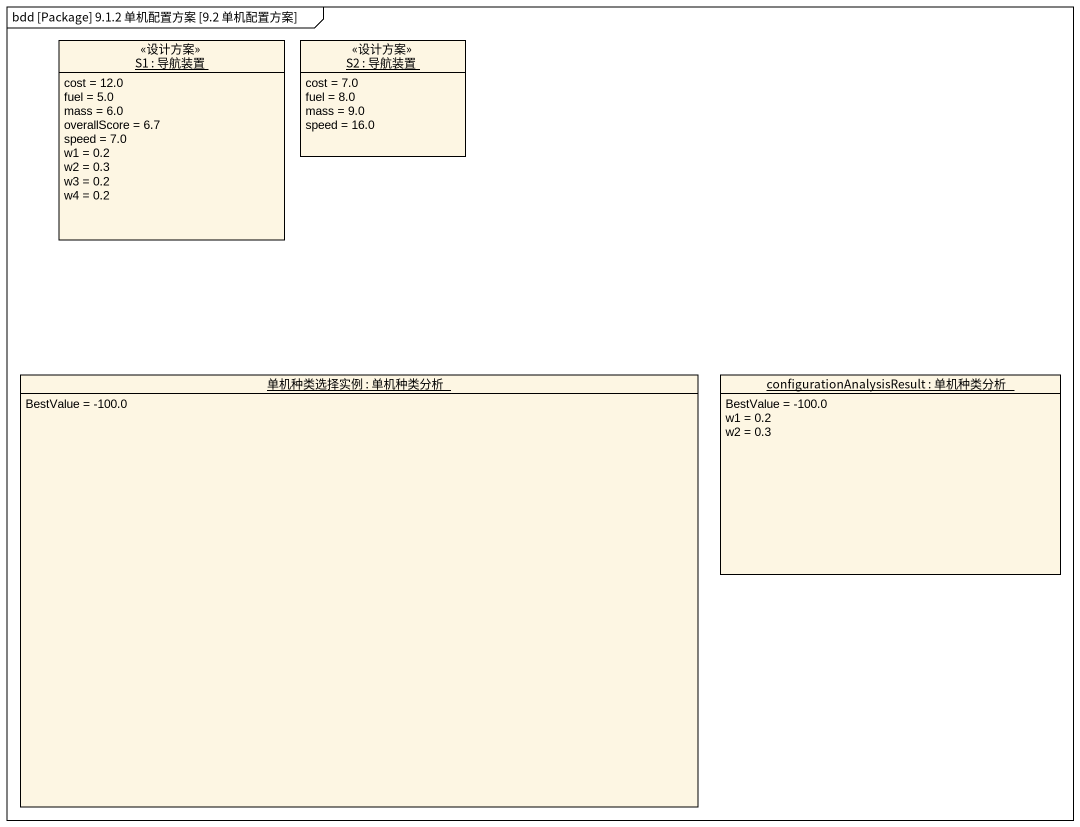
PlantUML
@startuml
mainframe bdd [Package] 9.1.2 单机配置方案 [9.2 单机配置方案]
hide circle
hide empty members
object "S1 : 导航装置" as S1 <<设计方案>> {
  cost = 12.0
  fuel = 5.0
  mass = 6.0
  overallScore = 6.7
  speed = 7.0
  w1 = 0.2
  w2 = 0.3
  w3 = 0.2
  w4 = 0.2
}
object "S2 : 导航装置" as S2 <<设计方案>> {
  cost = 7.0
  fuel = 8.0
  mass = 9.0
  speed = 16.0
}
object "单机种类选择实例 : 单机种类分析" as 单机种类选择实例 {
  BestValue = -100.0
}
object "configurationAnalysisResult : 单机种类分析" as configurationAnalysisResult {
  BestValue = -100.0
  w1 = 0.2
  w2 = 0.3
}
@enduml
